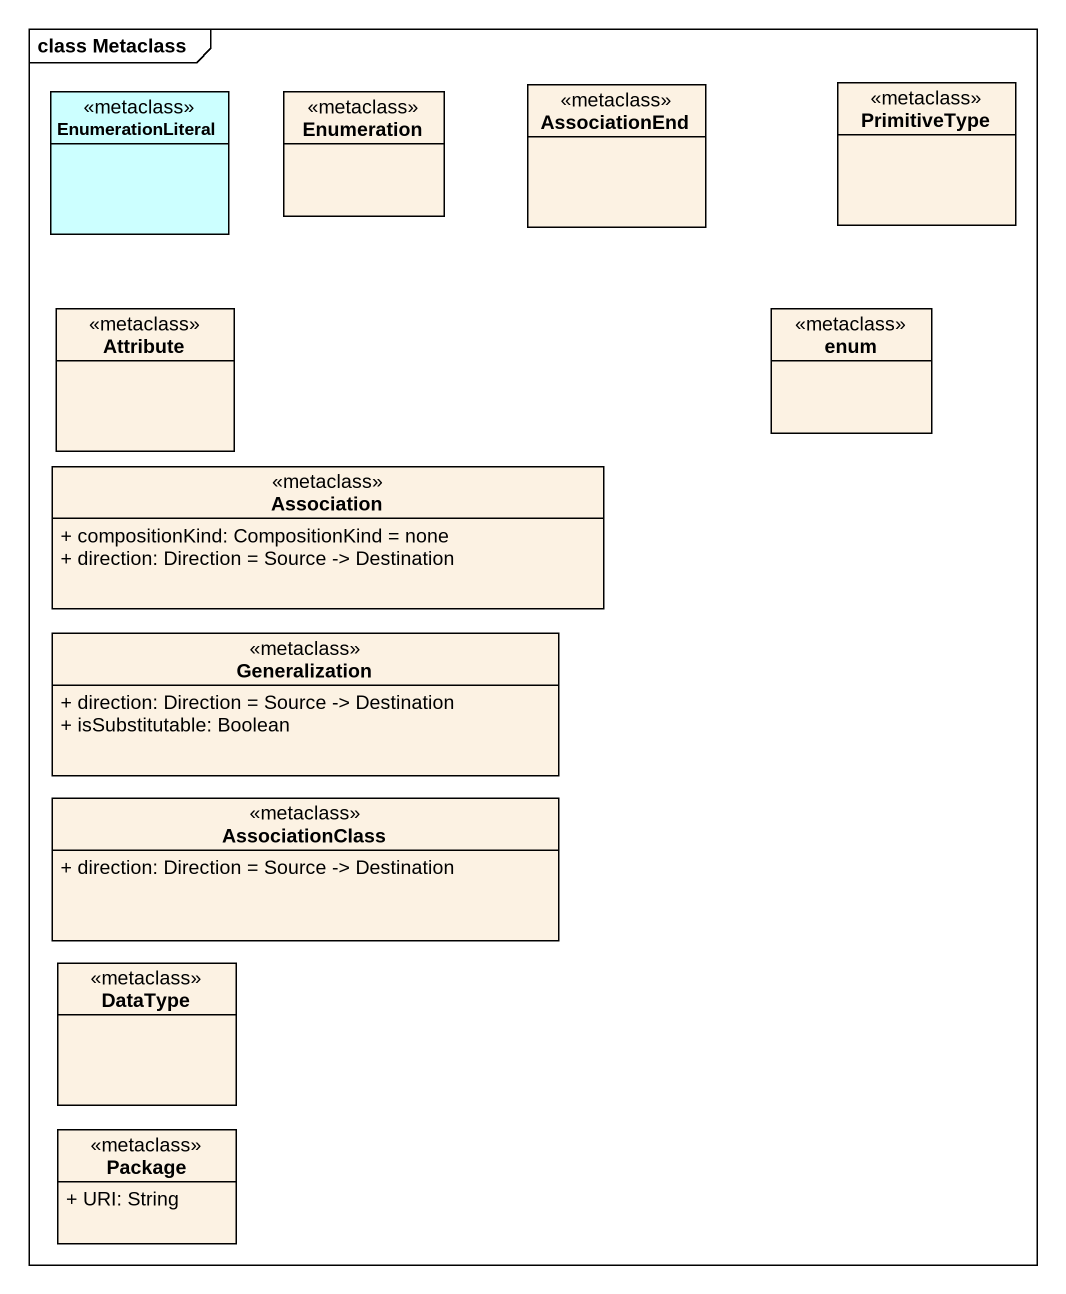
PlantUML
@startuml
mainframe class Metaclass
hide circle
hide empty members
skinparam classAttributeIconSize 0
class EnumerationLiteral <<metaclass>> #CCFFFF
class Enumeration <<metaclass>>
class AssociationEnd <<metaclass>>
class PrimitiveType <<metaclass>>
class Attribute <<metaclass>>
class "enum" as enum_ <<metaclass>>
class Association <<metaclass>> {
  + compositionKind: CompositionKind = none
  + direction: Direction = Source -> Destination
}
class Generalization <<metaclass>> {
  + direction: Direction = Source -> Destination
  + isSubstitutable: Boolean
}
class AssociationClass <<metaclass>> {
  + direction: Direction = Source -> Destination
}
class DataType <<metaclass>>
class "Package" as Package_ <<metaclass>> {
  + URI: String
}
@enduml
